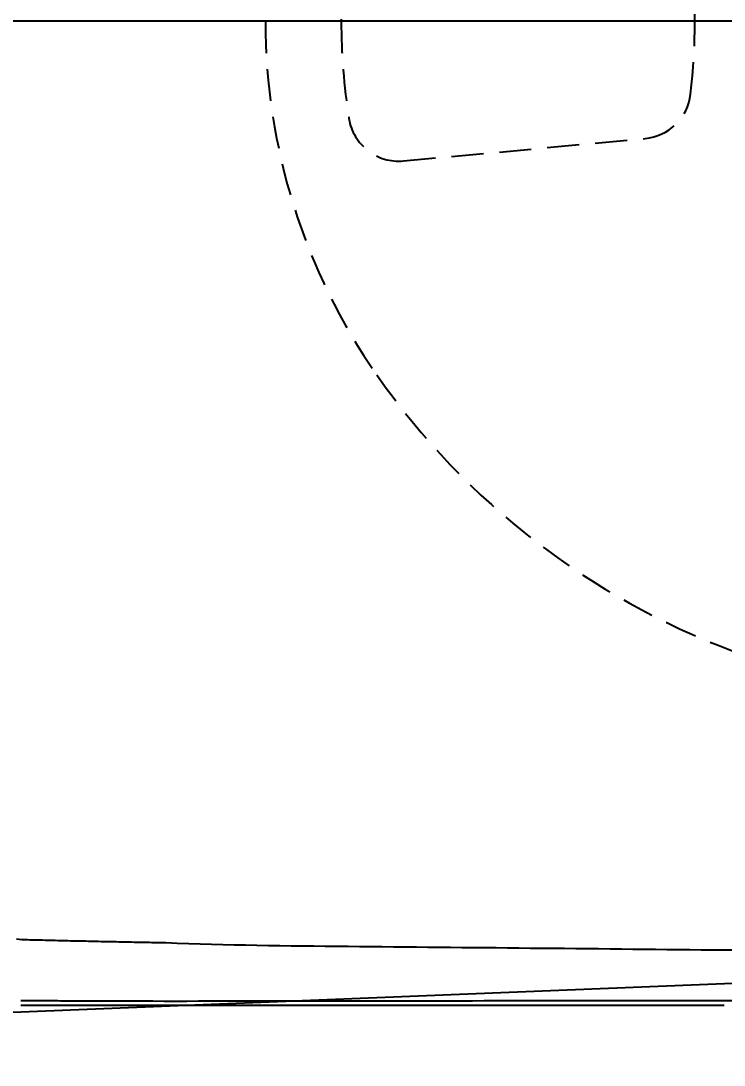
# Model space of a CAD drawing. Header units: millimetres. Extents: x 0 to 1800, y -67 to 2530.
# Drawn here: x 547.8 to 687, y 1417.6 to 1624.4 of the extents above; entities that cross this region are included whole.
import ezdxf
from ezdxf.lldxf.tags import DXFTag

# ---------------------------------------------------------------- set-up
doc = ezdxf.new("R2010")
doc.units = ezdxf.units.MM
doc.linetypes.add('DASHED2', pattern=[9.525, 6.35, -3.175])
for name, color, linetype in [('내부선 및 부속', 4, 'Continuous'), ('외형선', 3, 'Continuous'), ('점선', 6, 'DASHED2'), ('중심선', 1, 'DASHED'), ('치수선', 7, 'Continuous')]:
    doc.layers.add(name, color=color, linetype=linetype)
doc.styles.add('____', font='')
doc.styles.get('____').set_extended_font_data('굴림')
tags = doc.linetypes.add('DASHDOT', pattern=[70, 31, -13, 13, -13]).pattern_tags.tags
tags[10:11] = [DXFTag(74, 4), DXFTag(75, 0), DXFTag(340, '0'), DXFTag(46, 0.0), DXFTag(50, 0.0), DXFTag(44, 0.0), DXFTag(45, 0.0)]
tags[8:9] = [DXFTag(74, 4), DXFTag(75, 0), DXFTag(340, '0'), DXFTag(46, 0.0), DXFTag(50, 0.0), DXFTag(44, 0.0), DXFTag(45, 0.0)]
tags[6:7] = [DXFTag(74, 4), DXFTag(75, 0), DXFTag(340, '0'), DXFTag(46, 0.0), DXFTag(50, 0.0), DXFTag(44, 0.0), DXFTag(45, 0.0)]
tags[4:5] = [DXFTag(74, 4), DXFTag(75, 0), DXFTag(340, '0'), DXFTag(46, 0.0), DXFTag(50, 0.0), DXFTag(44, 0.0), DXFTag(45, 0.0)]
tags = doc.linetypes.add('DASHED', pattern=[25.72, 12.86, -12.86]).pattern_tags.tags
tags[6:7] = [DXFTag(74, 4), DXFTag(75, 0), DXFTag(340, '0'), DXFTag(46, 0.0), DXFTag(50, 0.0), DXFTag(44, 0.0), DXFTag(45, 0.0)]
tags[4:5] = [DXFTag(74, 4), DXFTag(75, 0), DXFTag(340, '0'), DXFTag(46, 0.0), DXFTag(50, 0.0), DXFTag(44, 0.0), DXFTag(45, 0.0)]
doc.dimstyles.new('MSADIM', dxfattribs={"dimtxt": 33, "dimasz": 17, "dimexe": 10, "dimexo": 7.5, "dimgap": 10, "dimtad": 0, "dimtih": 1, "dimtoh": 1, "dimdec": 0, "dimzin": 1, "dimdsep": 46, "dimtxsty": '____', "dimcen": 11.25, "dimadec": 0, "dimazin": 0, "dimtfac": 1, "dimtdec": 0, "dimtix": 1, "dimtmove": 0, "dimatfit": 3, "dimfxl": 1, "dimtolj": 1, "dimtzin": 1, "dimarcsym": 0})

# ---------------------------------------------------------------- blocks, each defined once
blk = doc.blocks.new('*D3')
at = {"layer": '치수선', "color": 0, "linetype": 'Continuous', "lineweight": -2, "transparency": 16777216}
for p, q in [((981.24, 1616.86), (981.24, 1291.52)), ((521.26, 1529.31), (521.26, 1291.52)), ((538.26, 1301.52), (713.58, 1301.52)), ((964.24, 1301.52), (788.91, 1301.52))]:
    blk.add_line(p, q, dxfattribs=at)
at = {"layer": '치수선', "color": 0, "linetype": 'Continuous', "transparency": 16777216}
for points in [[(538.26, 1304.36), (538.26, 1298.69), (521.26, 1301.52)], [(964.24, 1304.36), (964.24, 1298.69), (981.24, 1301.52)]]:
    blk.add_solid(points, dxfattribs=at)
at = {"layer": '치수선', "color": 0, "linetype": 'Continuous', "transparency": 16777216, "insert": (751.25, 1301.52), "char_height": 25, "attachment_point": 5, "style": '____'}
blk.add_mtext('\\A1;460', dxfattribs=at)
blk = doc.blocks.new('*D4')
at = {"layer": '치수선', "color": 0, "linetype": 'Continuous', "lineweight": -2, "transparency": 16777216}
for p, q in [((981.24, 1616.86), (981.24, 1222.91)), ((281.24, 1436.86), (281.24, 1222.91)), ((298.24, 1232.91), (594.11, 1232.91)), ((964.24, 1232.91), (668.37, 1232.91))]:
    blk.add_line(p, q, dxfattribs=at)
at = {"layer": '치수선', "color": 0, "linetype": 'Continuous', "transparency": 16777216}
for points in [[(298.24, 1235.74), (298.24, 1230.07), (281.24, 1232.91)], [(964.24, 1235.74), (964.24, 1230.07), (981.24, 1232.91)]]:
    blk.add_solid(points, dxfattribs=at)
at = {"layer": '치수선', "color": 0, "linetype": 'Continuous', "transparency": 16777216, "insert": (631.24, 1232.91), "char_height": 25, "attachment_point": 5, "style": '____'}
blk.add_mtext('\\A1;700', dxfattribs=at)
blk = doc.blocks.new('*D5')
at = {"layer": '치수선', "color": 0, "linetype": 'Continuous', "lineweight": -2, "transparency": 16777216}
for p, q in [((981.24, 1616.86), (981.24, 1152.79)), ((261.24, 1293.27), (261.24, 1152.79)), ((278.24, 1162.79), (584.11, 1162.79)), ((964.24, 1162.79), (658.37, 1162.79))]:
    blk.add_line(p, q, dxfattribs=at)
at = {"layer": '치수선', "color": 0, "linetype": 'Continuous', "transparency": 16777216}
for points in [[(278.24, 1165.62), (278.24, 1159.96), (261.24, 1162.79)], [(964.24, 1165.62), (964.24, 1159.96), (981.24, 1162.79)]]:
    blk.add_solid(points, dxfattribs=at)
at = {"layer": '치수선', "color": 0, "linetype": 'Continuous', "transparency": 16777216, "insert": (621.24, 1162.79), "char_height": 25, "attachment_point": 5, "style": '____'}
blk.add_mtext('\\A1;720', dxfattribs=at)

msp = doc.modelspace()

# ---------------------------------------------------------------- linework, layer by layer
at = {"layer": '내부선 및 부속', "linetype": 'Continuous'}
for p, q in [((547, 1442.56), (548.06, 1442.48)), ((548.06, 1442.48), (549.12, 1442.44)), ((549.12, 1442.44), (549.62, 1442.42)), ((549.62, 1442.42), (550.13, 1442.41)), ((550.13, 1442.41), (550.63, 1442.4)), ((550.63, 1442.4), (551.13, 1442.38)), ((551.13, 1442.38), (551.63, 1442.37)), ((551.63, 1442.37), (552.14, 1442.36)), ((552.14, 1442.36), (552.64, 1442.35)), ((552.64, 1442.35), (553.14, 1442.33)), ((553.14, 1442.33), (553.64, 1442.32)), ((553.64, 1442.32), (554.15, 1442.31)), ((554.15, 1442.31), (554.65, 1442.3)), ((554.65, 1442.3), (555.15, 1442.28)), ((555.15, 1442.28), (555.65, 1442.27)), ((555.65, 1442.27), (556.16, 1442.26)), ((556.16, 1442.26), (556.66, 1442.25)), ((556.66, 1442.25), (557.16, 1442.24)), ((557.16, 1442.24), (557.67, 1442.22)), ((557.67, 1442.22), (558.17, 1442.21)), ((558.17, 1442.21), (558.67, 1442.2)), ((558.67, 1442.2), (559.18, 1442.19)), ((559.18, 1442.19), (559.68, 1442.18)), ((559.68, 1442.18), (560.18, 1442.17)), ((560.18, 1442.17), (560.69, 1442.16)), ((560.69, 1442.16), (561.19, 1442.15)), ((561.19, 1442.15), (561.69, 1442.13)), ((561.69, 1442.13), (562.2, 1442.12)), ((562.2, 1442.12), (562.7, 1442.11)), ((562.7, 1442.11), (563.2, 1442.1)), ((563.2, 1442.1), (563.71, 1442.09)), ((563.71, 1442.09), (564.21, 1442.08)), ((564.21, 1442.08), (564.72, 1442.07)), ((564.72, 1442.07), (565.22, 1442.06)), ((565.22, 1442.06), (565.72, 1442.05)), ((565.72, 1442.05), (566.23, 1442.04)), ((566.23, 1442.04), (566.73, 1442.03)), ((566.73, 1442.03), (567.24, 1442.02)), ((567.24, 1442.02), (567.74, 1442.01)), ((567.74, 1442.01), (568.25, 1442)), ((568.25, 1442), (568.75, 1441.99)), ((568.75, 1441.99), (569.25, 1441.98)), ((569.25, 1441.98), (569.76, 1441.97)), ((569.76, 1441.97), (570.26, 1441.96)), ((570.26, 1441.96), (570.77, 1441.95)), ((570.77, 1441.95), (571.27, 1441.94)), ((571.27, 1441.94), (571.78, 1441.93)), ((571.78, 1441.93), (572.28, 1441.92)), ((572.28, 1441.92), (572.79, 1441.91)), ((572.79, 1441.91), (573.29, 1441.9)), ((573.29, 1441.9), (573.79, 1441.89)), ((573.79, 1441.89), (574.3, 1441.88)), ((574.3, 1441.89), (576.55, 1441.83)), ((576.55, 1441.83), (578.8, 1441.76)), ((578.8, 1441.76), (581.05, 1441.67)), ((581.05, 1441.67), (583.31, 1441.6)), ((583.31, 1441.6), (585.56, 1441.54)), ((585.56, 1441.54), (587.81, 1441.49)), ((587.81, 1441.49), (590.06, 1441.43)), ((590.06, 1441.43), (592.32, 1441.37)), ((592.32, 1441.37), (594.57, 1441.32)), ((594.57, 1441.32), (596.82, 1441.28)), ((596.82, 1441.28), (599.08, 1441.25)), ((599.08, 1441.25), (601.33, 1441.22)), ((601.33, 1441.22), (603.59, 1441.2)), ((603.59, 1441.2), (605.84, 1441.18)), ((605.84, 1441.18), (608.09, 1441.16)), ((608.09, 1441.16), (610.35, 1441.13)), ((610.35, 1441.13), (612.6, 1441.11)), ((612.6, 1441.11), (614.86, 1441.09)), ((614.86, 1441.09), (617.11, 1441.07)), ((617.11, 1441.07), (619.36, 1441.05)), ((619.36, 1441.05), (621.62, 1441.02)), ((621.62, 1441.02), (623.87, 1441)), ((623.87, 1441), (626.13, 1440.98)), ((626.13, 1440.98), (628.38, 1440.96)), ((628.38, 1440.96), (630.63, 1440.94)), ((630.63, 1440.94), (632.89, 1440.92)), ((632.89, 1440.92), (635.14, 1440.9)), ((635.14, 1440.9), (637.4, 1440.88)), ((637.4, 1440.88), (639.65, 1440.86)), ((639.65, 1440.86), (641.9, 1440.84)), ((641.9, 1440.84), (644.16, 1440.81)), ((644.16, 1440.81), (646.41, 1440.79)), ((646.41, 1440.79), (648.66, 1440.77)), ((648.66, 1440.77), (650.92, 1440.75)), ((650.92, 1440.75), (653.17, 1440.73)), ((653.17, 1440.73), (655.43, 1440.71)), ((655.43, 1440.71), (657.68, 1440.68)), ((657.68, 1440.68), (659.93, 1440.66)), ((659.93, 1440.66), (662.19, 1440.64)), ((662.19, 1440.64), (664.44, 1440.61)), ((664.44, 1440.61), (666.7, 1440.59)), ((666.7, 1440.59), (668.95, 1440.57)), ((668.95, 1440.57), (671.2, 1440.54)), ((671.2, 1440.54), (673.46, 1440.52)), ((673.46, 1440.52), (675.71, 1440.5)), ((675.71, 1440.5), (677.97, 1440.48)), ((677.97, 1440.48), (680.22, 1440.45)), ((680.22, 1440.45), (682.47, 1440.43)), ((682.47, 1440.43), (684.73, 1440.41)), ((684.73, 1440.41), (686.98, 1440.39)), ((686.98, 1440.39), (689.5, 1440.38)), ((548.36, 1430.33), (547.84, 1430.33)), ((547.84, 1429.45), (550.63, 1429.45)), ((548.88, 1430.32), (548.36, 1430.33)), ((549.4, 1430.32), (548.88, 1430.32)), ((549.92, 1430.31), (549.4, 1430.32)), ((550.44, 1430.31), (549.92, 1430.31)), ((550.96, 1430.31), (550.44, 1430.31)), ((550.63, 1429.45), (553.41, 1429.45)), ((551.49, 1430.3), (550.96, 1430.31)), ((552.01, 1430.3), (551.49, 1430.3)), ((552.53, 1430.29), (552.01, 1430.3)), ((553.05, 1430.29), (552.53, 1430.29)), ((553.57, 1430.29), (553.05, 1430.29)), ((553.41, 1429.45), (556.19, 1429.45)), ((554.09, 1430.28), (553.57, 1430.29)), ((554.61, 1430.28), (554.09, 1430.28)), ((555.13, 1430.28), (554.61, 1430.28)), ((555.65, 1430.27), (555.13, 1430.28)), ((556.17, 1430.27), (555.65, 1430.27)), ((556.7, 1430.27), (556.17, 1430.27)), ((556.19, 1429.45), (558.98, 1429.45)), ((557.22, 1430.27), (556.7, 1430.27)), ((557.74, 1430.26), (557.22, 1430.27)), ((558.26, 1430.26), (557.74, 1430.26)), ((558.78, 1430.26), (558.26, 1430.26)), ((559.3, 1430.25), (558.78, 1430.26)), ((558.98, 1429.45), (561.76, 1429.45)), ((559.82, 1430.25), (559.3, 1430.25)), ((560.35, 1430.25), (559.82, 1430.25)), ((560.87, 1430.25), (560.35, 1430.25)), ((561.39, 1430.24), (560.87, 1430.25)), ((561.91, 1430.24), (561.39, 1430.24)), ((561.76, 1429.45), (564.54, 1429.45)), ((562.43, 1430.24), (561.91, 1430.24)), ((562.95, 1430.24), (562.43, 1430.24)), ((563.48, 1430.24), (562.95, 1430.24)), ((564, 1430.23), (563.48, 1430.24)), ((564.52, 1430.23), (564, 1430.23)), ((565.04, 1430.23), (564.52, 1430.23)), ((564.54, 1429.45), (567.33, 1429.45)), ((565.56, 1430.23), (565.04, 1430.23)), ((566.09, 1430.23), (565.56, 1430.23)), ((566.61, 1430.22), (566.09, 1430.23)), ((567.13, 1430.22), (566.61, 1430.22)), ((567.65, 1430.22), (567.13, 1430.22)), ((567.33, 1429.45), (570.11, 1429.45)), ((568.17, 1430.22), (567.65, 1430.22)), ((568.7, 1430.22), (568.17, 1430.22)), ((569.22, 1430.22), (568.7, 1430.22)), ((569.74, 1430.21), (569.22, 1430.22)), ((570.26, 1430.21), (569.74, 1430.21)), ((570.11, 1429.45), (572.89, 1429.45)), ((570.79, 1430.21), (570.26, 1430.21)), ((571.31, 1430.21), (570.79, 1430.21)), ((571.83, 1430.21), (571.31, 1430.21)), ((572.35, 1430.21), (571.83, 1430.21)), ((572.88, 1430.21), (572.35, 1430.21)), ((573.4, 1430.21), (572.88, 1430.21)), ((572.89, 1429.45), (575.68, 1429.45)), ((573.92, 1430.21), (573.4, 1430.21)), ((573.93, 1430.24), (573.92, 1430.21)), ((576.18, 1430.2), (573.92, 1430.21)), ((573.94, 1430.28), (573.93, 1430.24)), ((575.68, 1429.45), (578.46, 1429.45)), ((578.44, 1430.2), (576.18, 1430.2)), ((580.71, 1430.2), (578.44, 1430.2)), ((578.46, 1429.45), (581.25, 1429.45)), ((582.97, 1430.21), (580.71, 1430.2)), ((581.25, 1429.45), (584.03, 1429.45)), ((585.23, 1430.21), (582.97, 1430.21)), ((584.03, 1429.45), (586.81, 1429.45)), ((587.49, 1430.22), (585.23, 1430.21)), ((586.81, 1429.45), (589.6, 1429.45)), ((589.75, 1430.23), (587.49, 1430.22)), ((589.6, 1429.45), (592.38, 1429.45)), ((592.01, 1430.23), (589.75, 1430.23)), ((594.27, 1430.24), (592.01, 1430.23)), ((592.38, 1429.45), (595.16, 1429.45)), ((596.54, 1430.24), (594.27, 1430.24)), ((595.16, 1429.45), (597.95, 1429.45)), ((598.8, 1430.25), (596.54, 1430.24)), ((597.95, 1429.45), (600.73, 1429.45)), ((601.06, 1430.25), (598.8, 1430.25)), ((600.73, 1429.45), (603.51, 1429.45)), ((603.32, 1430.25), (601.06, 1430.25)), ((605.58, 1430.25), (603.32, 1430.25)), ((603.51, 1429.45), (606.3, 1429.45)), ((607.85, 1430.26), (605.58, 1430.25)), ((606.3, 1429.45), (609.08, 1429.45)), ((610.11, 1430.26), (607.85, 1430.26)), ((609.08, 1429.45), (611.86, 1429.45)), ((612.37, 1430.26), (610.11, 1430.26)), ((611.86, 1429.45), (614.65, 1429.45)), ((614.63, 1430.26), (612.37, 1430.26)), ((616.89, 1430.26), (614.63, 1430.26)), ((614.65, 1429.45), (617.43, 1429.45)), ((619.16, 1430.27), (616.89, 1430.26)), ((617.43, 1429.45), (620.22, 1429.45)), ((621.42, 1430.27), (619.16, 1430.27)), ((620.22, 1429.45), (623, 1429.45)), ((623.68, 1430.27), (621.42, 1430.27)), ((623, 1429.45), (625.78, 1429.45)), ((625.94, 1430.27), (623.68, 1430.27)), ((625.78, 1429.45), (628.57, 1429.45)), ((628.21, 1430.27), (625.94, 1430.27)), ((630.47, 1430.27), (628.21, 1430.27)), ((628.57, 1429.45), (631.35, 1429.45)), ((632.73, 1430.27), (630.47, 1430.27)), ((631.35, 1429.45), (634.13, 1429.45)), ((634.99, 1430.27), (632.73, 1430.27)), ((634.13, 1429.45), (636.92, 1429.45)), ((637.25, 1430.27), (634.99, 1430.27)), ((636.92, 1429.45), (639.7, 1429.45)), ((639.52, 1430.28), (637.25, 1430.27)), ((641.78, 1430.28), (639.52, 1430.28)), ((639.7, 1429.45), (642.48, 1429.45)), ((644.04, 1430.28), (641.78, 1430.28)), ((642.48, 1429.45), (645.27, 1429.45)), ((646.3, 1430.28), (644.04, 1430.28)), ((645.27, 1429.45), (648.05, 1429.44)), ((648.56, 1430.28), (646.3, 1430.28)), ((648.05, 1429.44), (650.84, 1429.44)), ((650.83, 1430.28), (648.56, 1430.28)), ((653.09, 1430.28), (650.83, 1430.28)), ((650.84, 1429.44), (653.62, 1429.44)), ((655.35, 1430.28), (653.09, 1430.28)), ((653.62, 1429.44), (656.4, 1429.44)), ((657.61, 1430.28), (655.35, 1430.28)), ((656.4, 1429.44), (659.19, 1429.44)), ((659.88, 1430.28), (657.61, 1430.28)), ((659.19, 1429.44), (661.97, 1429.44)), ((662.14, 1430.28), (659.88, 1430.28)), ((661.97, 1429.44), (664.75, 1429.44)), ((664.4, 1430.28), (662.14, 1430.28)), ((666.66, 1430.29), (664.4, 1430.28)), ((664.75, 1429.44), (667.54, 1429.44)), ((668.92, 1430.29), (666.66, 1430.29)), ((667.54, 1429.44), (670.32, 1429.44)), ((671.19, 1430.29), (668.92, 1430.29)), ((670.32, 1429.44), (673.1, 1429.44)), ((673.45, 1430.29), (671.19, 1430.29)), ((673.1, 1429.44), (675.89, 1429.44)), ((675.71, 1430.29), (673.45, 1430.29)), ((677.97, 1430.3), (675.71, 1430.29)), ((675.89, 1429.44), (678.67, 1429.44)), ((680.23, 1430.3), (677.97, 1430.3)), ((678.67, 1429.44), (681.45, 1429.44)), ((682.5, 1430.31), (680.23, 1430.3)), ((681.45, 1429.44), (684.24, 1429.45)), ((684.76, 1430.31), (682.5, 1430.31)), ((684.24, 1429.45), (687.02, 1429.45)), ((687.02, 1430.32), (684.76, 1430.31)), ((689.2, 1430.34), (687.02, 1430.32))]:
    msp.add_line(p, q, dxfattribs=at)
at = {"layer": '외형선'}
msp.add_line((453.69, 1424.36), (709.44, 1434.61), dxfattribs=at)
at = {"layer": '점선'}
msp.add_line((623.57, 1596.64), (671.39, 1601.08), dxfattribs=at)
for centre, radius, start, end in [((718.74, 1624.36), 122.5, 145.0898, 180), ((733.74, 1624.36), 122.5, 170.9185, 180), ((556.24, 1624.36), 125, 353.3476, 6.6524), ((718.74, 1624.36), 122.5, 180, 214.9102), ((733.74, 1624.36), 122.5, 180, 189.0815), ((670.46, 1611.04), 10, 275.2989, 353.3476), ((622.65, 1606.6), 10, 189.0815, 275.2989), ((741.29, 1640.1), 150, 214.9102, 283.8458)]:
    msp.add_arc(centre, radius, start, end, dxfattribs=at)
at = {"layer": '중심선', "linetype": 'DASHDOT'}
msp.add_line((256.24, 1624.36), (1001.24, 1624.36), dxfattribs=at)

# ---------------------------------------------------------------- dimensions: what is measured, and where the dimension line sits
at = {"layer": '치수선', "linetype": 'Continuous'}
for base, p2, picture, middle in [((261.24, 1162.79), (261.24, 1300.77), '*D5', (621.24, 1162.79)), ((281.24, 1232.91), (281.24, 1444.36), '*D4', (631.24, 1232.91)), ((521.26, 1301.52), (521.26, 1536.81), '*D3', (751.25, 1301.52))]:
    dim = msp.add_linear_dim(base=base, p1=(981.24, 1624.36), p2=p2, dimstyle='MSADIM', override={"dimtxt": 25}, dxfattribs=at)
    dim.commit()
    dim.dimension.update_dxf_attribs({"geometry": picture, "text_midpoint": middle})

doc.saveas('drawing.dxf')
